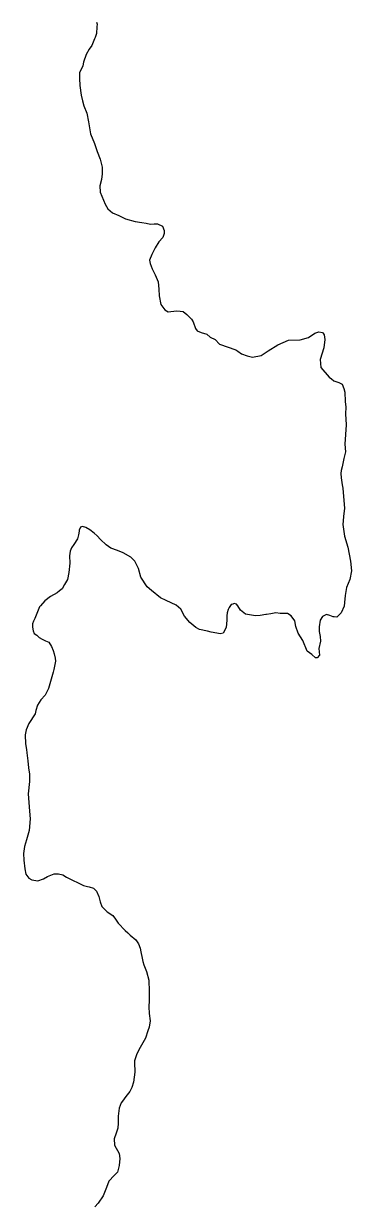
# Model space of a CAD drawing. Header units: millimetres. Extents: x 642261 to 742091, y 6812581 to 6930561.
# Drawn here: x 711980 to 714232, y 6907214 to 6915331 of the extents above; entities that cross this region are included whole.
import ezdxf

# ---------------------------------------------------------------- set-up
doc = ezdxf.new("R2010")
doc.units = ezdxf.units.MM
doc.layers.add('LimiteAreaMunicipio', color=10, linetype='Continuous')

# ---------------------------------------------------------------- blocks, each defined once
blk = doc.blocks.new('compartilhadora_AUTOCAD_OD_1_FMEBLOCK1')
at = {"layer": 'LimiteAreaMunicipio', "color": 7, "linetype": 'Continuous'}
blk.add_lwpolyline([(-12050.72255, 8462.96095), (-12046.41135, 8447.95355), (-12047.18695, 8430.55175), (-12049.23165, 8384.67385), (-12060.29355, 8356.62565), (-12063.51285, 8348.46305), (-12083.11125, 8300.83145), (-12100.59915, 8276.19155), (-12121.69955, 8240.10075), (-12139.20055, 8187.14425), (-12145.24785, 8161.83345), (-12166.66775, 8113.85665), (-12167.26005, 8073.94365), (-12164.69495, 8025.92165), (-12155.61475, 7960.51325), (-12146.09535, 7920.04505), (-12136.44095, 7887.25065), (-12116.86195, 7837.00985), (-12106.00985, 7775.40835), (-12092.08635, 7694.56185), (-12065.06605, 7627.95075), (-12044.68485, 7573.28485), (-12024.30385, 7518.61885), (-12010.87125, 7464.76055), (-12011.68285, 7418.71695), (-12015.76865, 7380.40745), (-12026.77485, 7336.46265), (-12025.84785, 7292.30755), (-11991.46915, 7211.10015), (-11973.29235, 7178.15535), (-11939.67185, 7150.69545), (-11895.65405, 7132.64735), (-11850.03325, 7108.81365), (-11785.55935, 7090.40435), (-11737.92935, 7083.80635), (-11709.01725, 7079.45785), (-11680.13895, 7073.19075), (-11654.53475, 7074.65775), (-11630.66895, 7074.23625), (-11597.59255, 7058.49725), (-11585.42155, 7029.29815), (-11584.08965, 7008.16475), (-11594.82605, 6979.56805), (-11620.90465, 6951.24255), (-11647.22025, 6909.48745), (-11670.19405, 6863.83515), (-11685.47025, 6825.33895), (-11681.53995, 6800.70565), (-11666.80795, 6765.90195), (-11647.09745, 6723.33415), (-11627.48895, 6675.01055), (-11621.55145, 6625.00955), (-11620.66015, 6578.93575), (-11607.17605, 6519.63585), (-11581.34985, 6483.47435), (-11557.18445, 6470.38295), (-11501.42885, 6475.11735), (-11475.85965, 6474.66545), (-11453.82785, 6470.57995), (-11428.53755, 6450.79975), (-11396.69275, 6419.53125), (-11386.80445, 6400.16545), (-11368.86805, 6353.79005), (-11358.91205, 6338.26125), (-11330.10355, 6328.15625), (-11292.80625, 6315.98185), (-11269.31535, 6294.45615), (-11235.49515, 6278.50495), (-11205.35595, 6247.26595), (-11093.49905, 6208.82265), (-11079.05015, 6198.96595), (-11077.83525, 6198.13725), (-11053.06475, 6181.23925), (-11014.09755, 6167.11515), (-10978.47155, 6156.88835), (-10918.57335, 6169.26055), (-10870.26695, 6201.02875), (-10803.03975, 6242.05675), (-10730.86855, 6273.40125), (-10650.65065, 6277.73515), (-10592.42195, 6292.05435), (-10550.96665, 6322.02405), (-10521.81805, 6331.10195), (-10498.02185, 6326.84115), (-10489.96165, 6317.43865), (-10484.65755, 6311.25105), (-10480.83715, 6279.29835), (-10488.59585, 6222.27855), (-10513.82485, 6140.48265), (-10509.22325, 6086.09345), (-10451.00525, 6020.30815), (-10434.82995, 6007.82695), (-10418.65475, 5995.34595), (-10384.76815, 5983.22915), (-10380.70655, 5981.02675), (-10362.81345, 5971.32425), (-10351.39315, 5942.33485), (-10343.31375, 5917.24285), (-10341.06415, 5851.95335), (-10336.63265, 5813.49255), (-10339.15565, 5767.47885), (-10335.37215, 5692.56655), (-10338.27035, 5625.44945), (-10342.87315, 5558.36255), (-10340.10165, 5505.87515), (-10349.72605, 5460.61015), (-10362.68055, 5403.26735), (-10369.97585, 5376.52955), (-10372.02135, 5357.37485), (-10369.15815, 5326.61825), (-10362.08435, 5279.41445), (-10358.48885, 5255.42175), (-10345.60475, 5117.01715), (-10352.79575, 5064.34535), (-10353.44595, 5059.58335), (-10357.80985, 5005.92595), (-10346.11975, 4926.02645), (-10323.07625, 4849.86085), (-10304.32965, 4753.57205), (-10298.70645, 4686.30325), (-10308.28615, 4626.98135), (-10331.43235, 4571.73895), (-10340.90955, 4518.17245), (-10346.28365, 4468.90325), (-10349.05755, 4443.47225), (-10368.62415, 4397.76165), (-10398.10935, 4369.49935), (-10417.39215, 4369.84215), (-10423.67425, 4369.95385), (-10447.36435, 4379.97055), (-10469.41825, 4386.11985), (-10496.92615, 4373.17505), (-10512.70825, 4348.50725), (-10520.34375, 4302.58445), (-10519.21915, 4269.93965), (-10513.01565, 4235.28545), (-10511.89095, 4202.64065), (-10521.29895, 4152.91115), (-10518.70865, 4106.80655), (-10532.64995, 4089.78235), (-10546.31825, 4088.10615), (-10569.76915, 4111.55215), (-10603.44585, 4135.17975), (-10632.82815, 4208.62765), (-10664.32395, 4259.08375), (-10680.54935, 4305.43045), (-10688.38965, 4343.95165), (-10711.67095, 4376.98985), (-10738.66775, 4392.82185), (-10788.09315, 4393.69925), (-10816.99855, 4398.05055), (-10851.22125, 4390.98135), (-10881.96715, 4387.68865), (-10886.84905, 4386.89845), (-10924.71145, 4380.77045), (-10957.16155, 4377.50785), (-10999.66745, 4384.01885), (-11026.83465, 4390.25785), (-11060.47895, 4415.80255), (-11078.64065, 4445.77085), (-11088.70455, 4458.52305), (-11103.97545, 4462.63185), (-11114.32345, 4458.95685), (-11124.56345, 4455.32035), (-11138.57205, 4434.45845), (-11145.62725, 4421.14975), (-11152.85245, 4398.24855), (-11153.97595, 4376.60875), (-11154.82475, 4360.25995), (-11155.44065, 4348.39795), (-11158.02875, 4298.54725), (-11179.19425, 4258.62125), (-11201.45215, 4253.25825), (-11223.54015, 4257.48775), (-11262.48745, 4266.28615), (-11288.06575, 4272.06425), (-11342.39965, 4284.54085), (-11367.76045, 4296.50435), (-11408.05265, 4331.76125), (-11444.76675, 4376.55005), (-11471.22125, 4423.07635), (-11503.12825, 4450.50805), (-11572.46285, 4482.43975), (-11611.32335, 4502.31775), (-11671.83155, 4551.36465), (-11702.24605, 4577.19475), (-11745.94685, 4644.41585), (-11762.71065, 4704.45845), (-11787.80995, 4754.78845), (-11814.88155, 4782.46825), (-11866.36555, 4810.16785), (-11905.66355, 4826.08635), (-11951.41085, 4842.24655), (-11983.38775, 4865.83985), (-12021.94545, 4902.98275), (-12045.36695, 4928.34415), (-12065.51505, 4945.97125), (-12095.78805, 4969.53425), (-12124.49215, 4985.39305), (-12146.51395, 4993.45765), (-12160.25055, 4987.94265), (-12169.14475, 4966.98955), (-12170.32215, 4960.25665), (-12174.83285, 4934.46545), (-12180.41955, 4907.69675), (-12204.99115, 4867.82915), (-12222.44075, 4845.10785), (-12231.36835, 4822.23615), (-12235.35195, 4789.68205), (-12232.82245, 4739.74125), (-12240.75575, 4676.55145), (-12250.15675, 4626.82095), (-12271.21745, 4592.64865), (-12287.06365, 4564.14175), (-12305.16625, 4548.61655), (-12319.95315, 4535.93505), (-12366.44325, 4509.88705), (-12406.18345, 4479.88185), (-12435.81575, 4446.08365), (-12440.97935, 4440.19395), (-12473.07595, 4360.15785), (-12483.63965, 4341.15305), (-12489.09035, 4322.05815), (-12489.49565, 4299.03645), (-12486.52625, 4274.03605), (-12478.30885, 4256.61965), (-12459.76445, 4244.77855), (-12444.69605, 4229.16055), (-12424.44745, 4217.28945), (-12400.99995, 4205.98905), (-12378.76975, 4197.29395), (-12360.56335, 4166.26785), (-12349.10675, 4139.19885), (-12340.99105, 4116.02685), (-12334.68105, 4087.12945), (-12331.64435, 4065.96605), (-12342.88425, 4008.59155), (-12348.61825, 3990.41015), (-12353.71835, 3974.23905), (-12370.20585, 3909.28075), (-12380.97215, 3878.76505), (-12403.97235, 3831.19325), (-12433.51885, 3799.08945), (-12454.61155, 3762.99845), (-12467.18325, 3726.75735), (-12471.44025, 3703.05895), (-12514.91555, 3636.67945), (-12532.60385, 3593.57375), (-12540.02875, 3559.16105), (-12537.70145, 3497.70945), (-12532.12405, 3458.83995), (-12528.59125, 3434.21935), (-12522.72065, 3380.38165), (-12516.74875, 3332.29935), (-12510.70915, 3288.05415), (-12509.88355, 3238.14345), (-12519.92495, 3151.96155), (-12510.28565, 3034.47635), (-12505.89125, 2980.91605), (-12512.42295, 2900.42955), (-12530.61295, 2835.50115), (-12545.05665, 2789.69755), (-12551.01365, 2741.82535), (-12550.12055, 2695.75165), (-12542.64785, 2636.12845), (-12536.08605, 2599.35865), (-12515.28065, 2572.94825), (-12494.80145, 2561.50515), (-12453.51965, 2555.37345), (-12413.74125, 2567.81685), (-12386.85145, 2583.28135), (-12340.37195, 2603.77735), (-12311.40295, 2603.26655), (-12280.86515, 2595.05165), (-12255.57515, 2579.25295), (-12205.06825, 2554.58155), (-12186.28425, 2545.40595), (-12140.68125, 2521.57225), (-12112.92315, 2515.85465), (-12099.91955, 2513.17625), (-12071.12005, 2503.07245), (-12051.01035, 2483.52655), (-12034.61345, 2446.77425), (-12025.03295, 2410.14235), (-12013.68075, 2377.31725), (-11991.12975, 2353.88535), (-11976.83595, 2340.20385), (-11938.05015, 2316.48955), (-11919.74655, 2291.21795), (-11901.47695, 2264.02785), (-11852.94225, 2213.27365), (-11835.53105, 2196.83215), (-11817.73465, 2180.02665), (-11780.78935, 2148.66795), (-11762.52025, 2121.47765), (-11749.43115, 2090.54065), (-11744.76025, 2065.50985), (-11736.75435, 2023.50495), (-11732.28205, 2000.03985), (-11724.16925, 1976.86725), (-11706.30765, 1929.68425), (-11690.25245, 1870.71695), (-11688.20215, 1793.91685), (-11688.67735, 1767.05785), (-11689.32225, 1730.60635), (-11690.10285, 1686.48095), (-11687.47565, 1642.29525), (-11681.54255, 1592.29375), (-11689.13895, 1548.28885), (-11697.31795, 1523.53125), (-11714.35135, 1471.97115), (-11749.58325, 1407.34495), (-11772.51425, 1363.61135), (-11788.69765, 1315.92015), (-11788.38285, 1304.13365), (-11786.64715, 1239.11995), (-11796.38795, 1170.20485), (-11807.28975, 1132.01565), (-11821.39555, 1105.39775), (-11847.56395, 1071.31685), (-11871.68695, 1039.62675), (-11880.71715, 1027.76375), (-11895.02625, 989.63485), (-11901.08745, 936.00725), (-11901.93535, 888.04485), (-11902.54595, 853.51185), (-11915.08315, 819.18975), (-11927.72205, 779.11215), (-11926.76445, 736.87505), (-11895.40995, 678.74785), (-11890.90915, 644.12445), (-11895.16485, 596.22235), (-11906.20155, 550.35915), (-11928.75765, 527.72885), (-11965.24895, 488.07285), (-11981.36275, 444.21845), (-12004.52885, 387.05495), (-12037.78145, 337.74615), (-12062.10845, 311.30875)], dxfattribs=at)

msp = doc.modelspace()

# ---------------------------------------------------------------- block references
at = {"layer": 'LimiteAreaMunicipio', "color": 7, "linetype": 'Continuous'}
msp.add_blockref('compartilhadora_AUTOCAD_OD_1_FMEBLOCK1', (724530.78, 6906878.7573), dxfattribs=at)

doc.saveas('drawing.dxf')
